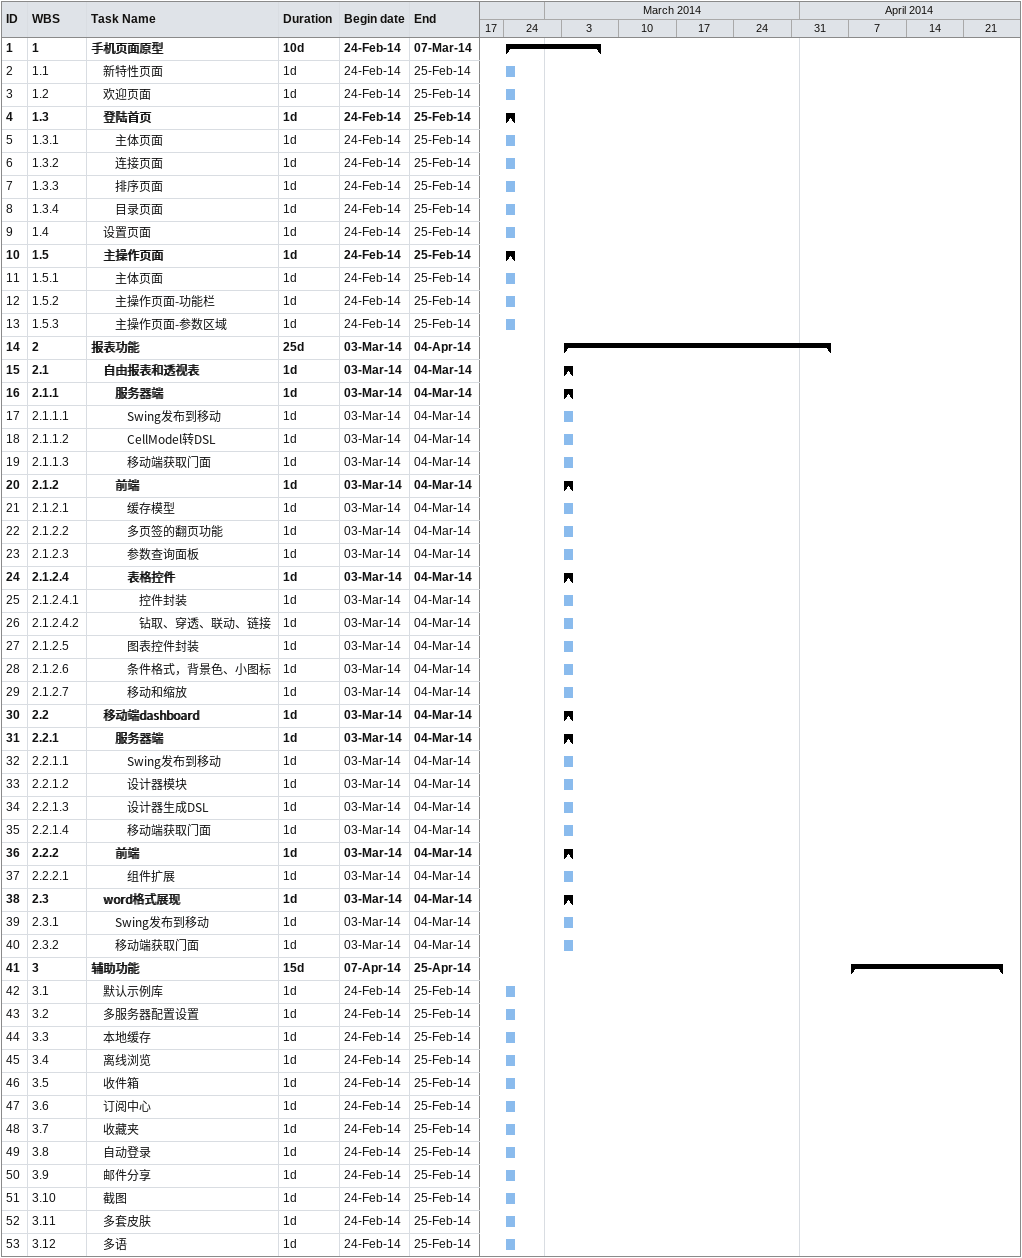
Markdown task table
| ID | WBS | Task | Duration | Start | Finish |
|---|---|---|---|---|---|
| 1 | 1 | **手机页面原型** | 10d | 2014-02-24 | 2014-03-07 |
| 2 | 1.1 | 新特性页面 | 1d | 2014-02-24 | 2014-02-25 |
| 3 | 1.2 | 欢迎页面 | 1d | 2014-02-24 | 2014-02-25 |
| 4 | 1.3 | **登陆首页** | 1d | 2014-02-24 | 2014-02-25 |
| 5 | 1.3.1 | 主体页面 | 1d | 2014-02-24 | 2014-02-25 |
| 6 | 1.3.2 | 连接页面 | 1d | 2014-02-24 | 2014-02-25 |
| 7 | 1.3.3 | 排序页面 | 1d | 2014-02-24 | 2014-02-25 |
| 8 | 1.3.4 | 目录页面 | 1d | 2014-02-24 | 2014-02-25 |
| 9 | 1.4 | 设置页面 | 1d | 2014-02-24 | 2014-02-25 |
| 10 | 1.5 | **主操作页面** | 1d | 2014-02-24 | 2014-02-25 |
| 11 | 1.5.1 | 主体页面 | 1d | 2014-02-24 | 2014-02-25 |
| 12 | 1.5.2 | 主操作页面-功能栏 | 1d | 2014-02-24 | 2014-02-25 |
| 13 | 1.5.3 | 主操作页面-参数区域 | 1d | 2014-02-24 | 2014-02-25 |
| 14 | 2 | **报表功能** | 25d | 2014-03-03 | 2014-04-04 |
| 15 | 2.1 | **自由报表和透视表** | 1d | 2014-03-03 | 2014-03-04 |
| 16 | 2.1.1 | **服务器端** | 1d | 2014-03-03 | 2014-03-04 |
| 17 | 2.1.1.1 | Swing发布到移动 | 1d | 2014-03-03 | 2014-03-04 |
| 18 | 2.1.1.2 | CellModel转DSL | 1d | 2014-03-03 | 2014-03-04 |
| 19 | 2.1.1.3 | 移动端获取门面 | 1d | 2014-03-03 | 2014-03-04 |
| 20 | 2.1.2 | **前端** | 1d | 2014-03-03 | 2014-03-04 |
| 21 | 2.1.2.1 | 缓存模型 | 1d | 2014-03-03 | 2014-03-04 |
| 22 | 2.1.2.2 | 多页签的翻页功能 | 1d | 2014-03-03 | 2014-03-04 |
| 23 | 2.1.2.3 | 参数查询面板 | 1d | 2014-03-03 | 2014-03-04 |
| 24 | 2.1.2.4 | **表格控件** | 1d | 2014-03-03 | 2014-03-04 |
| 25 | 2.1.2.4.1 | 控件封装 | 1d | 2014-03-03 | 2014-03-04 |
| 26 | 2.1.2.4.2 | 钻取、穿透、联动、链接 | 1d | 2014-03-03 | 2014-03-04 |
| 27 | 2.1.2.5 | 图表控件封装 | 1d | 2014-03-03 | 2014-03-04 |
| 28 | 2.1.2.6 | 条件格式，背景色、小图标 | 1d | 2014-03-03 | 2014-03-04 |
| 29 | 2.1.2.7 | 移动和缩放 | 1d | 2014-03-03 | 2014-03-04 |
| 30 | 2.2 | **移动端dashboard** | 1d | 2014-03-03 | 2014-03-04 |
| 31 | 2.2.1 | **服务器端** | 1d | 2014-03-03 | 2014-03-04 |
| 32 | 2.2.1.1 | Swing发布到移动 | 1d | 2014-03-03 | 2014-03-04 |
| 33 | 2.2.1.2 | 设计器模块 | 1d | 2014-03-03 | 2014-03-04 |
| 34 | 2.2.1.3 | 设计器生成DSL | 1d | 2014-03-03 | 2014-03-04 |
| 35 | 2.2.1.4 | 移动端获取门面 | 1d | 2014-03-03 | 2014-03-04 |
| 36 | 2.2.2 | **前端** | 1d | 2014-03-03 | 2014-03-04 |
| 37 | 2.2.2.1 | 组件扩展 | 1d | 2014-03-03 | 2014-03-04 |
| 38 | 2.3 | **word格式展现** | 1d | 2014-03-03 | 2014-03-04 |
| 39 | 2.3.1 | Swing发布到移动 | 1d | 2014-03-03 | 2014-03-04 |
| 40 | 2.3.2 | 移动端获取门面 | 1d | 2014-03-03 | 2014-03-04 |
| 41 | 3 | **辅助功能** | 15d | 2014-04-07 | 2014-04-25 |
| 42 | 3.1 | 默认示例库 | 1d | 2014-02-24 | 2014-02-25 |
| 43 | 3.2 | 多服务器配置设置 | 1d | 2014-02-24 | 2014-02-25 |
| 44 | 3.3 | 本地缓存 | 1d | 2014-02-24 | 2014-02-25 |
| 45 | 3.4 | 离线浏览 | 1d | 2014-02-24 | 2014-02-25 |
| 46 | 3.5 | 收件箱 | 1d | 2014-02-24 | 2014-02-25 |
| 47 | 3.6 | 订阅中心 | 1d | 2014-02-24 | 2014-02-25 |
| 48 | 3.7 | 收藏夹 | 1d | 2014-02-24 | 2014-02-25 |
| 49 | 3.8 | 自动登录 | 1d | 2014-02-24 | 2014-02-25 |
| 50 | 3.9 | 邮件分享 | 1d | 2014-02-24 | 2014-02-25 |
| 51 | 3.10 | 截图 | 1d | 2014-02-24 | 2014-02-25 |
| 52 | 3.11 | 多套皮肤 | 1d | 2014-02-24 | 2014-02-25 |
| 53 | 3.12 | 多语 | 1d | 2014-02-24 | 2014-02-25 |
